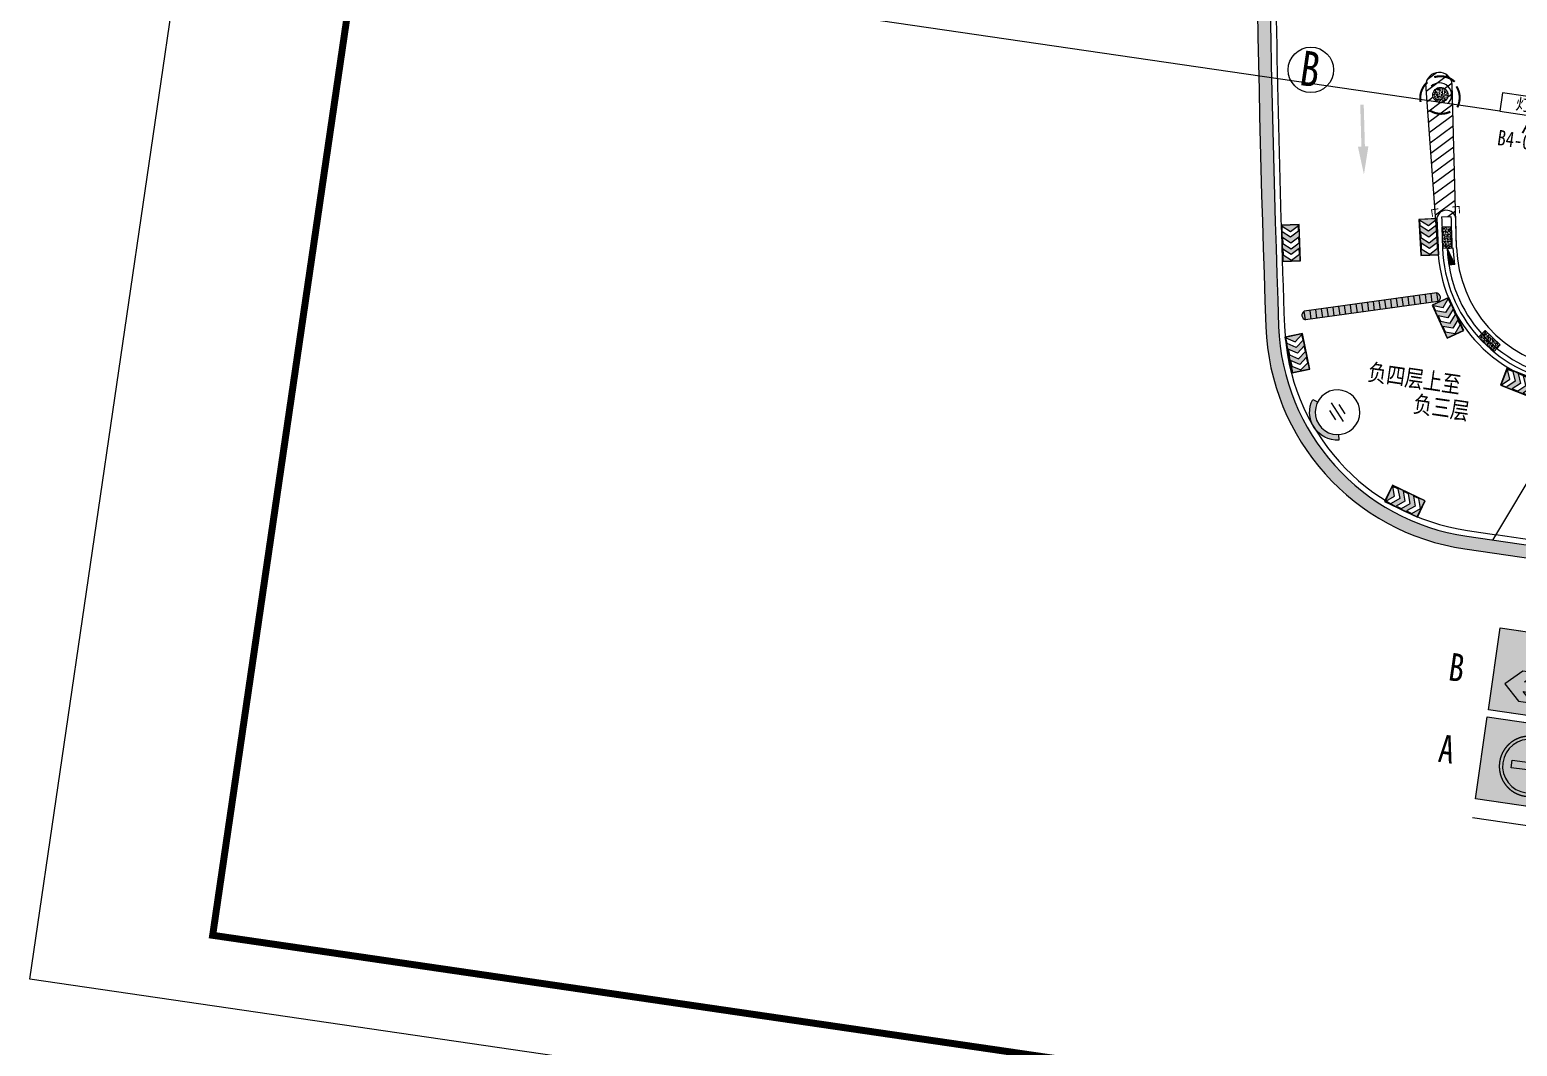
# Model space of a CAD drawing. Header units: inches. Extents: x -414268 to 632271, y -366004 to 318730.
# Drawn here: x -149957 to -86079, y 122000 to 165656 of the extents above; entities that cross this region are included whole.
import ezdxf

# ---------------------------------------------------------------- set-up
doc = ezdxf.new("R2010")
doc.units = ezdxf.units.IN
doc.header["$LTSCALE"] = 1200
doc.header["$MEASUREMENT"] = 0
doc.linetypes.add('DASHED', pattern=[19.049999999999997, 12.7, -6.35])
doc.layers.get('0').update_dxf_attribs({"linetype": 'CONTINUOUS', "lineweight": 0})
for name, color, linetype, lineweight in [('0--PAI--', 7, 'CONTINUOUS', 0), ('0--PAI--BLACK', 7, 'CONTINUOUS', 0), ('0--PAI--BLUE', 5, 'CONTINUOUS', 0), ('0--PAI--HUANG', 40, 'CONTINUOUS', 0), ('0--PAI--RED', 1, 'CONTINUOUS', 0), ('0--弧型立面标', 7, 'CONTINUOUS', 0), ('0--灯箱编号', 3, 'CONTINUOUS', 0), ('0--直行箭头', 7, 'CONTINUOUS', 0), ('0--立面标', 7, 'CONTINUOUS', 0), ('0--路缘线', 1, 'CONTINUOUS', 0), ('0-PAI', 7, 'CONTINUOUS', 0), ('7', 7, 'CONTINUOUS', 0), ('COL-GRID-UG-1_8A_200701111', 7, 'CONTINUOUS', 0), ('COL-GRID-UG-1_8A_200701112', 7, 'CONTINUOUS', 0), ('COL-GRID-UG-1_8A_200701113', 7, 'CONTINUOUS', 0), ('COLUMN', 7, 'CONTINUOUS', 0), ('HATCH', 7, 'CONTINUOUS', 0), ('HY消火栓', 7, 'CONTINUOUS', 0), ('LTP-UG4$0$A-ANNO-SYMB-100', 7, 'CONTINUOUS', 0), ('PUB_TEXT', 7, 'CONTINUOUS', 0), ('PUB_TITLE', 7, 'CONTINUOUS', 0), ('WALL', 7, 'CONTINUOUS', 0), ('广角镜', 7, 'CONTINUOUS', 0)]:
    doc.layers.add(name, color=color, linetype=linetype, lineweight=lineweight)
doc.styles.add('-宋体', font='', dxfattribs={"width": 0.8})
doc.styles.add('-黑体', font='simhei.ttf', dxfattribs={"width": 0.8})
doc.styles.add('方正大黑', font='', dxfattribs={"width": 0.8})
doc.styles.get('-宋体').set_extended_font_data('SimSun')
doc.styles.get('方正大黑').set_extended_font_data('FZDaHei-B02S')

# ---------------------------------------------------------------- blocks, each defined once
blk = doc.blocks.new('COL-GRID-UG-1.8a 20070111$0$.8')
at = {"layer": 'COL-GRID-UG-1_8A_200701112'}
h = blk.add_hatch(dxfattribs=at)
h.set_pattern_fill('AR-CONC', color=251, scale=0.02, angle=8.320600316395613, style=0)
h.set_pattern_definition([(50.00000000000038, (-65.0903522020077, -5.269292141296299), (0.1434520365201508, -0.01255042699651813), [0.015, -0.165]), (355.0000000000004, (-65.0903522020077, -5.269292141296299), (-0.02775026672260095, 0.1504384267400022), [0.012, -0.132]), (100.4514000000003, (-65.07839786600769, -5.270338009296299), (0.1157018763428035, 0.1378879084121915), [0.012748038, -0.1402284224]), (46.18420000000039, (-65.0903522020077, -5.2292921412963), (0.2134482097251291, -0.0331038028658023), [0.0225, -0.2475000000000001]), (96.63560000000038, (-65.07256485300769, -5.2320508026963), (0.1869325411097395, 0.1948235741800896), [0.0191220576, -0.2103426]), (351.1842000000003, (-65.0903522020077, -5.2292921412963), (0.1869323890267243, 0.1948237201850661), [0.01800000000000001, -0.1980000000000001]), (21.00000000000039, (-65.07035220200768, -5.239292141296302), (0.1193814104236928, -0.08052377813306705), [0.015, -0.165]), (326.0000000000004, (-65.07035220200768, -5.239292141296302), (0.04866306638431545, 0.1450300090093709), [0.012, -0.132]), (71.45140000000038, (-65.06040375540769, -5.2460024624963), (0.1680445257162976, 0.06450609934199153), [0.012748038, -0.1402284224]), (37.50000000000041, (-65.0903522020077, -5.269292141296299), (0.002431971063457723, 0.06657877076626231), [0, -0.1304, 0, -0.134, 0, -0.1325]), (7.500000000000348, (-65.0903522020077, -5.269292141296299), (0.05261390748842924, 0.07888234237647238), [0, -0.07640000000000001, 0, -0.1274, 0, -0.05050000000000001]), (327.5000000000003, (-65.13495220200768, -5.269292141296299), (0.1067644872344819, -0.004510974346875299), [0, -0.05000000000000002, 0, -0.156, 0, -0.207]), (317.5000000000003, (-65.15495220200769, -5.269292141296301), (0.1166372338684771, 0.02002099646646426), [0, -0.06500000000000002, 0, -0.1036, 0, -0.147])])
h.paths.add_polyline_path([(0.4500000000000597, -0.2000000000000028), (-0.4500000000000455, -0.2000000000000135), (-0.4500000000000313, 0.1999999999999922), (0.4500000000000455, 0.2000000000000028)])
at = {"layer": 'COL-GRID-UG-1_8A_200701113'}
blk.add_lwpolyline([(0.4500000000000597, -0.2000000000000028), (-0.4500000000000455, -0.2000000000000135), (-0.4500000000000313, 0.1999999999999922), (0.4500000000000455, 0.2000000000000028)], close=True, dxfattribs=at)
blk = doc.blocks.new('COL-GRID-UG-1.8a 20070111$0$.65')
at = {"layer": 'COL-GRID-UG-1_8A_200701112'}
h = blk.add_hatch(dxfattribs=at)
h.set_pattern_fill('AR-CONC', color=251, scale=0.02000000000000003, angle=-71.45922951694362, style=0)
h.set_pattern_definition([(330.220170166661, (9.780911265253447, -53.02194924296044), (0.01310157522271839, -0.1434027500651823), [0.01500000000000002, -0.1650000000000003]), (275.2201701666611, (9.780911265253447, -53.02194924296044), (0.1431276881705953, 0.05400242977981085), [0.01200000000000002, -0.1320000000000001]), (20.67157016666113, (9.78200306402368, -53.03389947159923), (0.1562291924156083, -0.08940044134511446), [0.01274803800000002, -0.1402284224000002]), (326.4043701666611, (9.820276593525996, -53.01485199490259), (0.005293820626032765, -0.2159351186403456), [0.02250000000000003, -0.2475000000000004]), (16.85577016666115, (9.820717733939517, -53.03284658832125), (0.2249000141792535, -0.1493987403033274), [0.01912205760000002, -0.2103426000000002]), (271.4043701666612, (9.820276593525996, -53.01485199490259), (0.2249001308833271, -0.1493985647275436), [0.01800000000000001, -0.1980000000000001]), (301.2201701666611, (9.813983885486785, -53.03630897105332), (-0.05806413691702267, -0.1317746409733485), [0.01500000000000002, -0.1650000000000003]), (246.2201701666611, (9.813983885486785, -53.03630897105332), (0.1513631941852344, -0.02215809082988847), [0.01200000000000002, -0.1320000000000001]), (351.6715701666611, (9.809145200398241, -53.0472901880612), (0.0932989364987837, -0.1539328032737996), [0.01274803800000002, -0.1402284224000002]), (317.7201701666611, (9.780911265253447, -53.02194924296044), (0.06595388672758523, 0.009419767806314105), [0, -0.1304000000000001, 0, -0.1340000000000001, 0, -0.1325000000000001]), (287.720170166661, (9.780911265253447, -53.02194924296044), (0.08696608138238515, -0.03778290471883278), [0, -0.0764000000000001, 0, -0.1274000000000002, 0, -0.05050000000000007]), (247.7201701666611, (9.772997833668946, -52.97805690193655), (0.01450395159196302, -0.1058708647939462), [0, -0.05000000000000007, 0, -0.1560000000000002, 0, -0.2070000000000003]), (237.7201701666611, (9.769449209640019, -52.95837423780027), (0.04039841199479828, -0.1112342255436634), [0, -0.06500000000000007, 0, -0.1036000000000001, 0, -0.1470000000000002])])
edge = h.paths.add_edge_path()
edge.add_arc((-3.552713678800501e-15, 0), 0.325, 8.320600316395307, 368.3206003163953)
at = {"layer": 'COL-GRID-UG-1_8A_200701113'}
blk.add_circle((-3.552713678800501e-15, 0), 0.325, dxfattribs=at)
blk = doc.blocks.new('HY')
for p, q in [((0, 0), (0.2400000000000055, -1.77635683940025e-15)), ((0, 0), (0.2400000000000038, -0.6999999999999993)), ((1.77635683940025e-15, -1.77635683940025e-15), (0, -0.6999999999999993)), ((0.240000000000002, -1.77635683940025e-15), (0.2400000000000002, -0.6999999999999993)), ((0, -0.6999999999999993), (0.2400000000000038, -0.6999999999999993))]:
    blk.add_line(p, q)
blk.add_solid([(1.77635683940025e-15, -5.329070518200751e-15), (0.2400000000000055, -1.77635683940025e-15), (0.2400000000000002, -0.6999999999999993)])
blk = doc.blocks.new('A$C5703102E')
at = {"layer": '0--PAI--BLUE'}
h = blk.add_hatch(color=5, dxfattribs=at)
h.paths.add_polyline_path([(220.232643195086, 299.7014668381889), (410.0426431950873, 569.4314668381903), (220.232643195086, 569.4314668381903), (30.42264319508831, 299.7014668381889), (220.232643195086, 29.97146683818937), (410.0426431950873, 29.97146683818937)], flags=16)
h.paths.add_polyline_path([(10.44264319508511, 9.991466838189808), (1189.262643195085, 9.991466838189808), (1189.262643195085, 589.4114668381899), (10.44264319508511, 589.4114668381899)])
h.paths.add_polyline_path([(410.0426431950873, 299.7014668381889), (599.8526431950886, 29.97146683818937), (789.6626431950863, 29.97146683818937), (599.8526431950886, 299.7014668381889), (789.6626431950863, 569.4314668381903), (599.8526431950886, 569.4314668381903)], flags=16)
h.paths.add_polyline_path([(1169.282643195089, 29.97146683818937), (979.472643195084, 29.97146683818937), (789.6626431950863, 299.7014668381889), (979.472643195084, 569.4314668381903), (1169.282643195089, 569.4314668381903), (979.472643195084, 299.7014668381889)], flags=16)
at = {"layer": '0--PAI--'}
for p, q in [((789.2099893585109, 299.6999955807296), (979.0199893585086, 569.429995580731)), ((1168.829989358514, 569.429995580731), (979.0199893585086, 299.6999955807296)), ((979.0199893585086, 29.96999558073185), (789.2099893585109, 299.6999955807296)), ((979.0199893585086, 299.6999955807296), (1168.829989358514, 29.96999558073185))]:
    blk.add_line(p, q, dxfattribs=at)
for points in [[(-1.064148818841204e-05, -4.422990969032981e-06), (1198.799989358515, -4.422990969032981e-06), (1198.799989358515, 599.3999955770105), (-1.064148818841204e-05, 599.3999955770105)], [(9.989989358513412, 9.989995577008813), (1188.809989358517, 9.989995577008813), (1188.809989358517, 589.4099955770089), (9.989989358513412, 589.4099955770089)], [(219.7799893585106, 299.6999955770079), (409.5899893585156, 569.4299955770093), (219.7799893585106, 569.4299955770093), (29.96998935851298, 299.6999955770079), (219.7799893585106, 29.96999557700838), (409.5899893585156, 29.96999557700838)], [(409.5899893585156, 299.6999955770079), (599.3999893585133, 29.96999557700838), (789.2099893585109, 29.96999557700838), (599.3999893585133, 299.6999955770079), (789.2099893585109, 569.4299955770093), (599.3999893585133, 569.4299955770093)]]:
    blk.add_lwpolyline(points, close=True, dxfattribs=at)
for points in [[(1168.829989358514, 579.4199955770109), (979.0199893585086, 579.4199955770109)], [(979.0199893585086, 29.96999557700838), (1168.829989358514, 29.96999557700838)]]:
    blk.add_lwpolyline(points, dxfattribs=at)
blk = doc.blocks.new('A$C78C42253')
at = {"layer": '0--PAI--BLACK'}
h = blk.add_hatch(color=256, dxfattribs=at)
h.paths.add_polyline_path([(5874.999929030659, -0.0001072138511517551, 0.6578947368418399), (5874.999929030659, 379.9998927861343)])
h.paths.add_polyline_path([(5374.999929030659, -0.0001072138511517551), (5624.999929030659, -0.0001072138475137763), (5624.9999290306, 379.9998927861343), (5374.9999290306, 379.9998927861379)])
h.paths.add_polyline_path([(4874.999929030484, -0.0001072138547897339), (5124.999929030659, -0.0001072138511517551), (5124.999929030542, 379.9998927861379), (4874.999929030542, 379.9998927861416)])
h.paths.add_polyline_path([(4624.9999290306, 379.9998927861452), (4374.999929030659, 379.9998927861488), (4374.9999290306, -0.0001072138547897339), (4624.999929030659, -0.0001072138511517551)])
h.paths.add_polyline_path([(3874.999929030542, -0.0001072138547897339), (4124.9999290306, -0.0001072138511517551), (4124.999929030542, 379.9998927861452), (3874.9999290306, 379.9998927861488)])
h.paths.add_polyline_path([(3374.999929030542, -0.0001072138584277127), (3624.9999290306, -0.0001072138584277127), (3624.999929030659, 379.9998927861525), (3374.999929030542, 379.9998927861488)])
h.paths.add_polyline_path([(2874.999929030484, -0.0001072138584277127), (3124.9999290306, -0.0001072138547897339), (3124.9999290306, 379.9998927861561), (2874.9999290306, 379.9998927861525)])
h.paths.add_polyline_path([(2374.999929030659, -0.0001072138584277127), (2624.9999290306, -0.0001072138584277127), (2624.9999290306, 379.9998927861561), (2374.9999290306, 379.9998927861598)])
h.paths.add_polyline_path([(2124.999929030659, 379.9998927861598), (1874.9999290306, 379.9998927861598), (1874.999929030542, -0.0001072138620656915), (2124.999929030659, -0.0001072138620656915)])
h.paths.add_polyline_path([(1374.999929030659, -0.0001072138584277127), (1624.999929030542, -0.0001072138657036703), (1624.9999290306, 379.9998927861634), (1374.9999290306, 379.9998927861634)])
h.paths.add_polyline_path([(874.9999290306587, -0.0001072138620656915), (1124.9999290306, -0.0001072138657036703), (1124.9999290306, 379.9998927861707), (874.9999290306005, 379.9998927861743)])
h.paths.add_polyline_path([(374.9999290306005, -0.0001072138693416491), (624.9999290306005, -0.0001072138693416491), (624.9999290306005, 379.999892786167), (374.9999290305423, 379.9998927861707)])
h.paths.add_polyline_path([(124.9999290306005, -0.0001072138220479246), (124.9999290306005, 379.9998927861743, 0.6578947368418875)])
at = {"layer": '0--PAI--HUANG'}
h = blk.add_hatch(color=40, dxfattribs=at)
h.paths.add_polyline_path([(5624.999929030659, -0.0001072138511517551), (5874.999929030659, -0.0001072138475137763), (5874.999929030659, 379.9998927861343), (5624.999929030659, 379.9998927861307)])
h.paths.add_polyline_path([(5124.999929030717, -0.0001072138475137763), (5374.999929030659, -0.0001072138475137763), (5374.999929030659, 379.9998927861416), (5124.9999290306, 379.9998927861416)])
h.paths.add_polyline_path([(4874.999929030659, 379.9998927861452), (4624.999929030659, 379.9998927861452), (4624.9999290306, -0.0001072138547897339), (4874.9999290306, -0.0001072138511517551)])
h.paths.add_polyline_path([(4374.9999290306, 379.9998927861416), (4124.9999290306, 379.9998927861416), (4124.9999290306, -0.0001072138547897339), (4374.9999290306, -0.0001072138547897339)])
h.paths.add_polyline_path([(3874.999929030542, 379.9998927861452), (3624.999929030542, 379.9998927861452), (3624.9999290306, -0.0001072138584277127), (3874.9999290306, -0.0001072138584277127)])
h.paths.add_polyline_path([(3374.9999290306, 379.9998927861488), (3124.999929030659, 379.9998927861561), (3124.999929030542, -0.0001072138584277127), (3374.999929030542, -0.0001072138620656915)])
h.paths.add_polyline_path([(2624.999929030659, -0.0001072138584277127), (2874.9999290306, -0.0001072138584277127), (2874.999929030659, 379.9998927861598), (2624.999929030659, 379.9998927861598)])
h.paths.add_polyline_path([(2374.999929030659, 379.9998927861598), (2124.9999290306, 379.9998927861598), (2124.9999290306, -0.0001072138620656915), (2374.999929030659, -0.0001072138657036703)])
h.paths.add_polyline_path([(1874.9999290306, 379.9998927861634), (1624.9999290306, 379.9998927861634), (1624.9999290306, -0.0001072138657036703), (1874.999929030659, -0.0001072138620656915)])
h.paths.add_polyline_path([(1374.999929030542, 379.9998927861634), (1124.9999290306, 379.9998927861634), (1124.999929030542, -0.0001072138657036703), (1374.9999290306, -0.0001072138657036703)])
h.paths.add_polyline_path([(624.9999290306005, -0.0001072138657036703), (874.9999290306587, -0.0001072138657036703), (874.9999290306005, 379.999892786167), (624.9999290306005, 379.999892786178)])
h.paths.add_polyline_path([(374.9999290305423, 379.9998927861707), (124.9999290306005, 379.9998927861707), (124.9999290306005, -0.0001072138693416491), (374.9999290305423, -0.0001072138657036703)])
for p, q in [((124.9999290306005, 379.9998927861743), (124.9999290306005, -0.0001072138220479246)), ((124.9999290306005, 379.9998927861743), (5874.999929030659, 379.9998927861343)), ((374.9999290306005, 379.9998927861743), (374.9999290306005, -0.0001072138220479246)), ((624.9999290306005, 379.9998927861743), (624.9999290306005, -0.0001072138220479246)), ((874.9999290306005, 379.9998927861707), (874.9999290306005, -0.0001072138220479246)), ((1124.9999290306, 379.999892786167), (1124.9999290306, -0.0001072138293238822)), ((1374.9999290306, 379.999892786167), (1374.9999290306, -0.0001072138293238822)), ((1624.9999290306, 379.999892786167), (1624.9999290306, -0.0001072138293238822)), ((1874.9999290306, 379.9998927861634), (1874.9999290306, -0.0001072138293238822)), ((2124.9999290306, 379.9998927861598), (2124.9999290306, -0.0001072138365998399)), ((2374.9999290306, 379.9998927861598), (2374.9999290306, -0.0001072138365998399)), ((2624.9999290306, 379.9998927861598), (2624.9999290306, -0.0001072138365998399)), ((2874.9999290306, 379.9998927861561), (2874.9999290306, -0.0001072138365998399)), ((3124.9999290306, 379.9998927861561), (3124.9999290306, -0.0001072138365998399)), ((3374.9999290306, 379.9998927861561), (3374.9999290306, -0.0001072138365998399)), ((3624.9999290306, 379.9998927861488), (3624.9999290306, -0.0001072138365998399)), ((3874.9999290306, 379.9998927861488), (3874.9999290306, -0.0001072138365998399)), ((4124.9999290306, 379.9998927861488), (4124.9999290306, -0.0001072138438757975)), ((4374.9999290306, 379.9998927861488), (4374.9999290306, -0.0001072138438757975)), ((4624.9999290306, 379.9998927861416), (4624.9999290306, -0.0001072138438757975)), ((4874.9999290306, 379.9998927861416), (4874.9999290306, -0.0001072138438757975)), ((5124.999929030659, 379.9998927861416), (5124.999929030659, -0.0001072138511517551)), ((5374.999929030659, 379.9998927861416), (5374.999929030659, -0.0001072138511517551)), ((5624.999929030659, 379.9998927861343), (5624.999929030659, -0.0001072138511517551)), ((5874.999929030659, 379.9998927861343), (5874.999929030659, -0.0001072138511517551)), ((124.9999290307169, -0.0001072138657036703), (5874.999929030659, -0.0001072138475137763))]:
    blk.add_line(p, q)
for centre, start, end in [((206.899929030682, 189.9998927861816), 113.3185853070667, 246.6814146929501), ((5793.099929030577, 189.9998927861416), 293.3185853070499, 66.68141469293329)]:
    blk.add_arc(centre, 206.9000000000259, start, end)
blk = doc.blocks.new('A$C611C3372')
at = {"layer": '7'}
blk.add_hatch(color=256, dxfattribs=at).paths.add_polyline_path([(86.55383598182243, 299.910011141651), (1.2270340903342e-05, 249.9156503793993, 0.5772203872978603), (865.9279827208543, 249.9156503793993), (779.3741590093728, 299.910011141651, -0.577350269189626)])
for points in [[(332.9639974955958, 599.910011141651), (532.9639974955958, 599.910011141651)], [(232.9639974955958, 499.910011141651), (632.9639974955958, 499.910011141651)], [(332.9639974955958, 399.910011141651), (532.9639974955958, 399.910011141651)]]:
    blk.add_lwpolyline(points, dxfattribs=at)
blk.add_lwpolyline([(86.55383598182243, 299.910011141651), (1.2270340903342e-05, 249.9156503793956, 0.5772203872978591), (865.9279827208507, 249.9156503793956), (779.3741590093728, 299.910011141651)], format="xyb", dxfattribs=at)
blk.add_circle((432.9639974955958, 499.910011141651), 400, dxfattribs=at)
blk = doc.blocks.new('A$C7C86658F')
at = {"lineweight": 0, "ltscale": 5}
blk.add_lwpolyline([(-6107.229106128681, 112213.2378042227), (-3107.229106128798, 112213.2378042257), (-3107.229106129613, 113013.2378042257), (-6107.229106129613, 113013.2378042227)], close=True, dxfattribs=at)
at = {"layer": 'PUB_TEXT', "style": '-宋体'}
blk.add_text('灯 箱', height=500, dxfattribs=at).set_placement((-5467.208946702653, 112391.5051336742))
blk = doc.blocks.new('A$C05C00BD5')
blk.add_blockref('A$C7C86658F', (15917.71773816738, -1755.687899066339))
at = {"color": 1, "style": '方正大黑'}
for s, p in [('B', (10869.16250029986, 111530.6753273577)), ('A', (10869.16250029975, 109671.1952866547))]:
    blk.add_text(s, height=661.5104015238736, dxfattribs=at).set_placement(p)
blk = doc.blocks.new('A$C36DA1677')
at = {"layer": '0--PAI--RED'}
h = blk.add_hatch(color=256, dxfattribs=at)
edge = h.paths.add_edge_path()
edge.add_arc((119.9999975206229, 119.9999862235272), 120, 0, 360)
h.paths.add_polyline_path([(199.9999975206229, 102.9999862235272), (199.9999975206229, 136.9999862235272), (39.99999752062286, 136.9999862235272), (39.99999752062286, 102.9999862235272)], flags=16)
at = {"layer": '0--PAI--'}
blk.add_lwpolyline([(199.9999975206229, 102.9999862235272), (199.9999975206229, 136.9999862235272), (39.99999752062286, 136.9999862235272), (39.99999752062286, 102.9999862235272)], close=True, dxfattribs=at)
blk.add_circle((119.9999975206229, 119.9999862235272), 120, dxfattribs=at)
blk = doc.blocks.new('A$C443C2777')
at = {"layer": '0--PAI--', "xscale": 9, "yscale": 9, "zscale": 9}
blk.add_blockref('A$C36DA1677', (-1.10760738607496e-05, 0.0002598084975033998), dxfattribs=at)
blk = doc.blocks.new('A$C01A83D55')
at = {"linetype": 'DASHED', "lineweight": 15, "ltscale": 20, "true_color": 0xeff0f0}
h = blk.add_hatch(color=7, dxfattribs=at)
h.paths.add_polyline_path([(0.001749272341839969, 1675.198503647465, 1), (3350.398756567272, 1675.198503647465, 1)])
h.paths.add_polyline_path([(3168.192252922146, 1684.934839963926, -1), (182.2082529173179, 1684.934839963926, -1)], flags=16)
h.paths.add_polyline_path([(2670.528252921341, 1896.442039964268), (2670.528252921341, 1473.427639963584), (679.8722529181225, 1473.427639963584), (679.8722529181225, 1896.442039964268)], flags=0)
at = {"true_color": 0xeff0f0}
blk.add_hatch(color=7, dxfattribs=at).paths.add_polyline_path([(2670.528252921341, 1473.427639963584), (2670.528252921341, 1896.442039964268), (679.8722529181226, 1896.442039964268), (679.8722529181229, 1473.427639963584)])
at = {"linetype": 'DASHED', "lineweight": 15, "ltscale": 20}
blk.add_circle((1675.200252919807, 1675.198503647465), 1675.198503647465, dxfattribs=at)
at = {"xscale": 1.382400000002235, "yscale": 1.382400000002235, "zscale": 1.382400000002235}
blk.add_blockref('A$C443C2777', (182.208299076301, 191.9426522036083), dxfattribs=at)

msp = doc.modelspace()

# ---------------------------------------------------------------- hatches: boundary and pattern name
for points in [[(-75526.88450647553, 138315.1964514631), (-86805.82127253979, 139964.7571684126), (-87319.40405079746, 136453.1145713319), (-76040.46728473308, 134803.5538543825)], [(-76599.24778318888, 130982.8700646984), (-76085.66500488902, 134494.5126618528), (-87364.60177154947, 136144.0733788045), (-87878.18454982678, 132632.4307816468)]]:
    msp.add_hatch(color=250).paths.add_polyline_path(points)
h = msp.add_hatch(color=7)
h.set_gradient(color1=(255, 255, 255), one_color=1, tint=1, name='INVCYLINDER')
h.paths.add_polyline_path([(-84668.9434715436, 137350.5585112239, -0.4142135623730949), (-84992.57507085933, 137109.5119104651), (-85828.89831299473, 137231.8253869476), (-85430.73692995803, 136734.4723814273), (-86021.082320945, 136820.8112435552), (-86615.35304189507, 137563.129162242), (-85833.38914240613, 138104.1707891791), (-85243.04375141927, 138017.8319270513), (-85766.95956407681, 137655.3340370035), (-85103.88986060077, 137558.3591396238, 0.4142135623730951), (-85067.1135424965, 137585.7507988008), (-84884.43038973758, 138834.8540946309), (-84460.92173968202, 138772.9153457131)])
at = {"layer": '0--直行箭头'}
msp.add_hatch(color=256, dxfattribs=at).paths.add_polyline_path([(-92662.93536112987, 159441.0732043882), (-92471.53365839072, 160646.8884423864), (-92621.475159645, 160642.6996237436), (-92671.74098335835, 162441.9976387946), (-92821.68248461268, 162437.8088201518), (-92771.41666089924, 160638.5108051008), (-92921.35816215342, 160634.321986458)])
at = {"layer": '0--路缘线'}
h = msp.add_hatch(dxfattribs=at)
h.set_pattern_fill('ANSI31', color=256, scale=3000, angle=-2.703471479243989e-14, style=0)
h.set_pattern_definition([(36.67939968360466, (-191189.6246955483, 204539.4723001833), (-224.0013132203586, 300.7464242107539), [])])
h.paths.add_polyline_path([(-88869.6046738567, 163308.3037712227, 0.9426443101160048), (-90005.95071826052, 163273.9529089249), (-89584.56178354306, 157620.6075577723), (-89125.52704429554, 157634.2338164544), (-88925.61510359956, 157640.1681207342), (-88925.55109022622, 157638.0117743514), (-88719.99783019375, 157643.440356152)])
h.paths.add_polyline_path([(-89702.13913586878, 162902.4605362077, -1), (-89058.98115104908, 162808.397756307, -1)], flags=16)
at = {"layer": 'HATCH'}
h = msp.add_hatch(color=256, dxfattribs=at)
edge = h.paths.add_edge_path(flags=16)
edge.add_line((-8005.561612977181, 137176.8743137263), (-2062.704080383094, 212188.7801124774))
edge.add_line((-2062.704080383119, 212188.7801124774), (-76922.2351230233, 223137.0959036999))
edge.add_arc((-79587.48095202557, 308243.5452050564), 85148.17231164375, 259.2439693487572, 271.7937235826804, ccw=False)
edge.add_arc((658825.3254187142, 179836.8492876797), 755630.3176841248, 176.604495355924, 182.0416388163999)
edge.add_arc((-86881.3173313764, 153253.5940774949), 9450.00000000015, 182.0416388163981, 261.6795084692151)
edge.add_line((-88248.82768562136, 143903.0638555751), (-13337.90186230333, 132947.3785331208))
edge.add_line((-13337.90186230332, 132947.3785331208), (-8005.561612977233, 137176.8743137263))
edge = h.paths.add_edge_path()
edge.add_line((-7476.189277823316, 136894.7549701645), (-1473.767031180812, 212658.4981963863))
edge.add_line((-1473.767031180731, 212658.4981963863), (-76890.88156969633, 223688.3613885583))
edge.add_arc((-79587.48095202583, 308243.5452050568), 84598.17231164414, 258.8202296067449, 271.82663448943765, ccw=False)
edge.add_arc((658825.3254187121, 179836.8492876793), 756180.3176841227, 176.5569181422629, 182.0416388163999)
edge.add_arc((-86881.31733137649, 153253.5940774948), 10000.00000000001, 182.0416388163991, 261.6795084692161)
edge.add_line((-88328.41823533925, 143358.8531019184), (-13182.32300308514, 132368.7743713803))
edge.add_line((-13182.32300308516, 132368.7743713803), (-7476.18927782329, 136894.7549701645))

# ---------------------------------------------------------------- linework, layer by layer
at = {"color": 6}
for points in [[(-86832.70449031779, 162153.7016037673), (-131879.2459261695, 168741.8230488487)], [(-56349.01342992345, 148722.2149875552), (-59432.74966459745, 127637.0462895527), (-87997.77557651777, 131814.7223951106)]]:
    msp.add_lwpolyline(points, dxfattribs=at)
at = {"color": 250}
for points in [[(-59226.26327410026, 132344.4523454598), (-87319.40405077336, 136453.1145713284), (-86805.82127253979, 139964.7571684126), (-58712.68049586599, 135856.0949425439), (-59226.26327410026, 132344.4523454598)], [(-76040.46728577581, 134803.5538547751), (-87319.40405185314, 136453.1145716354), (-86805.82127362271, 139964.7571687201), (-75526.88450754544, 138315.1964518598), (-76040.46728577581, 134803.5538547751)], [(-76040.46728577616, 134803.5538547751), (-87319.40405185314, 136453.1145716354), (-86805.82127362286, 139964.75716872), (-75526.88450754568, 138315.1964518598), (-76040.46728577616, 134803.5538547751)], [(-87364.60177111253, 136144.0733790442), (-59271.46099385113, 132035.4111528255), (-59785.04377212859, 128523.7685556678), (-87878.18454938961, 132632.4307818865), (-87364.60177111242, 136144.0733790442)], [(-87364.60177154947, 136144.0733788045), (-76085.66500488837, 134494.5126618527), (-76599.24778316595, 130982.8700646951), (-87878.18454982692, 132632.4307816469), (-87364.60177154947, 136144.0733788045)]]:
    msp.add_lwpolyline(points, dxfattribs=at)
at = {"layer": '0--弧型立面标'}
for points, const_width in [([(-88764.58380825148, 163421.3543228407, 0.2679491924311205), (-89642.67788041275, 163618.713894271, 0.2679491924311205)], 90), ([(-90228.8755642568, 162553.3896271849, -0.2679491924311205), (-89935.87074979921, 163404.3585917803, -0.2679491924311205)], 89.99999999999999), ([(-88654.27210433545, 162323.1016074808, 0.2679491924311205), (-88691.3066780146, 163222.3393070643, 0.2679491924311205)], 90), ([(-88952.45099820942, 162136.8049672408, -0.2679491924311205), (-89850.2870845251, 162199.1777346111, -0.2679491924311205)], 90)]:
    msp.add_lwpolyline(points, format="xyb", dxfattribs=dict(at, const_width=const_width))
at = {"layer": '0--立面标', "const_width": 40}
for points in [[(-89466.4035910904, 157969.5530783209), (-89762.35803519929, 157920.4514794442), (-89713.25643632252, 157624.4970353355)], [(-88876.00577327167, 158042.1246877451), (-88576.97008485667, 158066.1591849135), (-88552.9355876885, 157767.1234964985)]]:
    msp.add_lwpolyline(points, dxfattribs=at)
at = {"layer": '0--路缘线'}
for p, q in [((-89484.0516088916, 156272.1651052188), (-90010.25793264192, 163331.7384091916)), ((-88684.44797636414, 156297.3450744136), (-88869.60467385672, 163308.3037712227)), ((-89484.05160887848, 156272.1651052492), (-89534.88755904319, 157500.3647510433)), ((-88684.4479763509, 156297.3450744427), (-88717.16207899066, 157536.0646320728)), ((-88212.65016299248, 144150.4323800048), (-86976.98624054468, 143969.71715122)), ((-86997.47767065206, 143972.7140125936), (-60291.80918862583, 140066.9716043092))]:
    msp.add_line(p, q, dxfattribs=at)
for centre, radius, start, end in [((658825.3254187561, 179836.8492877929), 755380.3176841403, 180.6477839587034, 182.041638816295), ((-89436.76261762693, 163257.5489687429), 569.4244314712967, 5.113760953306826, 178.3491987061132), ((-89416.90169357168, 162857.0888293602), 519.8338906095283, 315.1683668989253, 134.6231042135378), ((-89124.96429092588, 157493.9227102597), 409.9738840870446, 5.899953109002622, 179.0996574332119), ((-83287.12345678933, 156467.3098664993), 6200, 181.8036803471168, 261.6793996839024), ((-83287.12345678933, 156467.3098664993), 5400, 181.8036803471168, 261.6793996839024), ((-86881.31733134756, 153253.5940775353), 9200.000000000126, 182.041638816295, 261.67950847124)]:
    msp.add_arc(centre, radius, start, end, dxfattribs=at)
at = {"layer": '0-PAI'}
msp.add_lwpolyline([(-85243.0437514193, 138017.8319270513), (-85833.38914240619, 138104.1707891791), (-86615.35304189513, 137563.129162242), (-86021.082320945, 136820.8112435551), (-85430.73692995806, 136734.4723814273), (-85828.89831299476, 137231.8253869476), (-84992.57507085933, 137109.5119104651, 0.414213562373095), (-84668.9434715436, 137350.5585112239), (-84460.92173968202, 138772.9153457132), (-84884.43038973758, 138834.8540946309), (-85067.11354249653, 137585.7507988008, -0.414213562373095), (-85103.88986060077, 137558.3591396238), (-85766.95956407687, 137655.3340370035)], format="xyb", close=True, dxfattribs=at)
at = {"layer": 'COLUMN'}
for points in [[(-7476.189277823316, 136894.7549701645), (-1473.767031180731, 212658.4981963863), (-76890.88156969642, 223688.3613885583, -0.0568121518568378), (-95990.05054778865, 225250.7354615206, 0.02393617834455015), (-96874.9693358209, 152897.3362859106, 0.3621818479760388), (-88328.41823533925, 143358.8531019184), (-13182.32300308516, 132368.7743713803)], [(-8005.561612977181, 137176.8743137263), (-2062.704080383119, 212188.7801124774), (-76922.23512302333, 223137.0959036999, -0.05481343004673072), (-95478.46658555168, 224591.3615897529, 0.02372846567739671), (-96325.31847557653, 152916.930464448, 0.3621818479760384), (-88248.82768562136, 143903.0638555751), (-13337.90186230332, 132947.3785331208)]]:
    msp.add_lwpolyline(points, format="xyb", close=True, dxfattribs=at)
at = {"layer": 'LTP-UG4$0$A-ANNO-SYMB-100'}
msp.add_lwpolyline([(-83060.23817132085, 150572.4262606272), (-84847.12927372419, 147577.1888369356), (-84583.04510237245, 147215.4810998128), (-84936.9570455814, 147426.6169841845), (-85290.86898879049, 147637.7528685559), (-85026.78481743843, 147276.0451314333), (-87136.112813457, 143740.3298637166)], dxfattribs=at)
at = {"layer": 'PUB_TEXT', "color": 6}
msp.add_circle((-94940.82440943594, 163931.8159629541), 976.3502632440754, dxfattribs=at)
at = {"layer": 'PUB_TITLE'}
msp.add_lwpolyline([(-149956.8113386486, 124881.7802225058), (-131723.1032342917, 249555.4818956238), (44601.13198911812, 223767.8090051762), (26367.42388476111, 99094.10733205831)], close=True, dxfattribs=at)
at = {"layer": 'PUB_TITLE', "const_width": 300.0000000010631}
msp.add_lwpolyline([(-142101.6217603831, 126764.8619227969), (23833.13832360023, 102496.6647077124), (41198.57461346372, 221233.5234440153), (-124736.1854705195, 245501.7206590998)], close=True, dxfattribs=at)
at = {"layer": 'WALL'}
msp.add_line((-89325.4389849886, 157628.2995121749), (-88925.6151035972, 157640.1681207342), dxfattribs=at)
for centre, radius, start, end in [((658825.3256363843, 179836.8492809158), 748480.3179017975, 181.7003025005978, 181.8036803471168), ((658825.3256363843, 179836.8492809158), 748080.3179017974, 181.7003025005978, 181.8036803471168), ((-83287.1234568177, 156467.309866459), 6000, 181.8036803471168, 261.6793996839024), ((-83287.1234568177, 156467.309866459), 5800, 181.8036803471168, 261.6793996839024)]:
    msp.add_arc(centre, radius, start, end, dxfattribs=at)

# ---------------------------------------------------------------- block references
for name, p, rotation in [('A$C05C00BD5', (-112524.4557259452, 54278.54256937183), 351.6793996836047), ('A$C78C42253', (-89406.28511781796, 154371.545859013), 187.8293133119882)]:
    msp.add_blockref(name, p, dxfattribs=dict(rotation=rotation))
at = {"linetype": 'DASHED', "lineweight": 15, "ltscale": 20, "xscale": -0.7722624006674728, "yscale": 0.7722624001471557, "zscale": 0.7722623999929205, "rotation": 352.7000547105084}
msp.add_blockref('A$C01A83D55', (-84438.67354643752, 132572.9995710212), dxfattribs=at)
at = {"layer": '7', "zscale": 1.3}
for p, xscale, yscale, rotation in [((-95385.02726516439, 155729.6000329721), 1.300000000054594, 1.299999999991996, 91.97654795873459), ((-89445.86055506527, 155993.8429265479), 1.300000000035386, 1.299999999995634, 92.785628123601), ((-88379.40064939053, 152733.1927027253), 1.3000000000559, 1.299999999988358, 114.275806344664), ((-94980.37637826774, 151085.5729689584), 1.300000000056203, 1.299999999991996, 101.8159077067353), ((-85066.40462714827, 150552.395460727), 1.300000000074993, 1.299999999995634, 158.8438254604251), ((-90033.46825005207, 145430.5839181593), 1.300000000076327, 1.299999999991996, 154.6475370717266)]:
    msp.add_blockref('A$C5703102E', p, dxfattribs=dict(at, xscale=xscale, yscale=yscale, rotation=rotation))
at = {"layer": 'COL-GRID-UG-1_8A_200701111', "yscale": 1000.000000000002, "zscale": 1000}
for p, xscale, rotation in [((-89098.68928273444, 156734.6942646231), -1000.000000000003, 91.70030250124282), ((-87272.4961654522, 152283.1434556101), -999.9999999999877, 136.6889442069937)]:
    msp.add_blockref('COL-GRID-UG-1.8a 20070111$0$.8', p, dxfattribs=dict(at, xscale=xscale, rotation=rotation))
at = {"layer": 'COL-GRID-UG-1_8A_200701112', "xscale": 999.999999999988, "yscale": 1000.000000000002, "zscale": 1000, "rotation": 351.6793996836047}
msp.add_blockref('COL-GRID-UG-1.8a 20070111$0$.65', (-89380.56014345895, 162855.4291462573), dxfattribs=at)
at = {"layer": 'HY消火栓', "xscale": 999.9999999999945, "yscale": 1000.000000000002, "zscale": 1000, "rotation": 186.0023376011956}
msp.add_blockref('HY', (-88759.01940636427, 155574.3218555465), dxfattribs=at)
at = {"layer": '广角镜', "xscale": -2.400000004145519, "yscale": 2.399999998513522, "zscale": 2.4, "rotation": 302.6634229827059}
msp.add_blockref('A$C611C3372', (-94246.90722268252, 147708.4634836542), dxfattribs=at)

# ---------------------------------------------------------------- texts
at = {"color": 1, "style": '-宋体', "width": 0.8}
for s, p in [('B', (-89083.96341188616, 137728.3642247025)), ('A', (-89513.99757873829, 134225.8958383656))]:
    msp.add_text(s, height=1190.718722742972, rotation=351.6793996837307, dxfattribs=at).set_placement(p)
at = {"layer": '0--灯箱编号', "color": 3, "style": '-黑体', "width": 0.8}
msp.add_text('B4-003', height=660, rotation=351.67939968401, dxfattribs=at).set_placement((-86966.77421276254, 160710.6531128846))
at = {"layer": 'PUB_TEXT', "color": 220, "style": '-黑体', "width": 0.8}
msp.add_text('B', height=1500, rotation=351.6793996841438, dxfattribs=at).set_placement((-95481.03919904135, 163293.3449666424))
at = {"layer": 'PUB_TEXT', "style": '-黑体', "width": 0.8}
for s, p in [('负四层上至', (-92532.8453075485, 150608.8133171527)), ('负三层', (-90580.35922021291, 149241.1721696893))]:
    msp.add_text(s, height=735, rotation=351.6793996841438, dxfattribs=at).set_placement(p)

doc.saveas('drawing.dxf')
